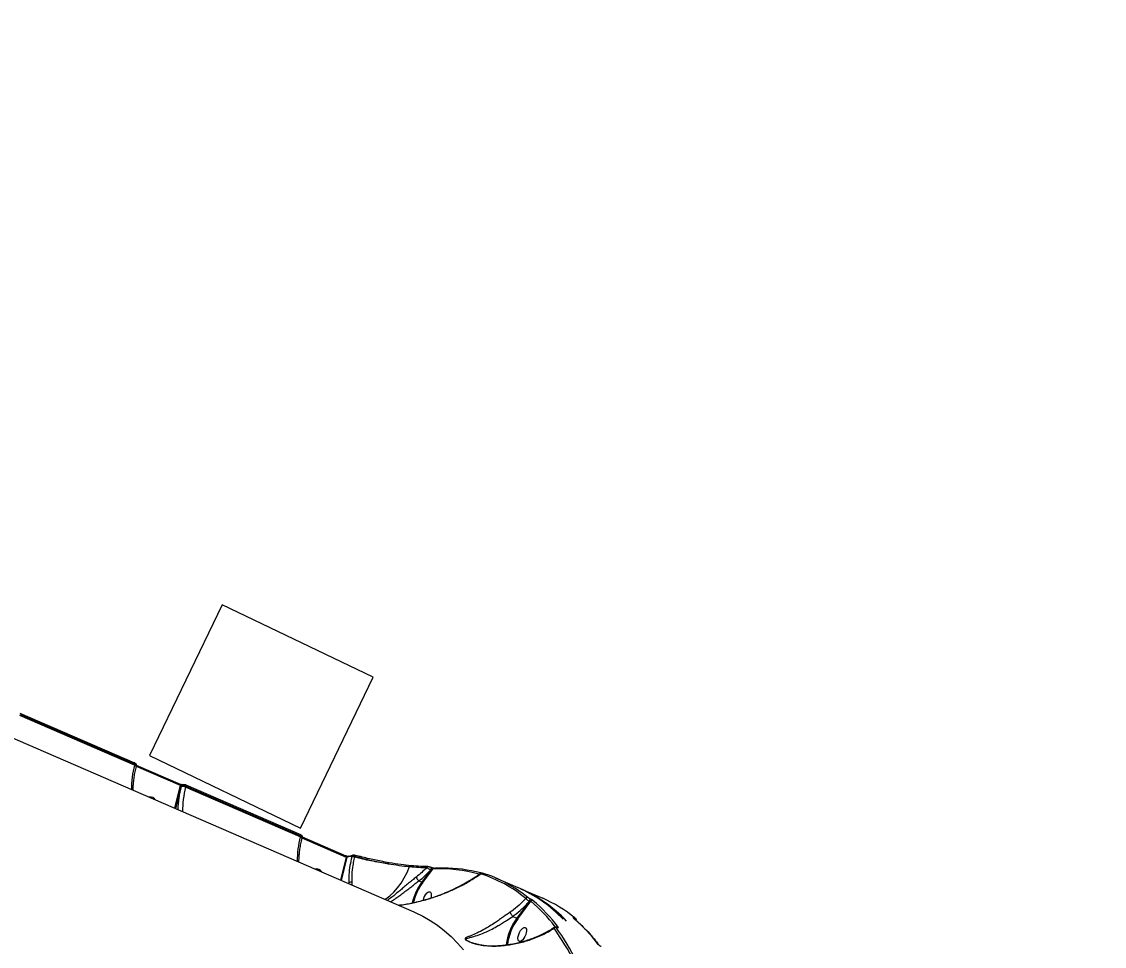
# Model space of a CAD drawing. Header units: millimetres. Extents: x -6901 to 7060, y -7557 to 6158.
# Drawn here: x 2630 to 3277, y -2815 to -2262 of the extents above; entities that cross this region are included whole.
import ezdxf

# ---------------------------------------------------------------- set-up
doc = ezdxf.new("R2010")
doc.units = ezdxf.units.MM
for name, color, linetype in [('DIKOM_ОБЪЕКТ', 7, 'Continuous'), ('DIKOM_РАЗМЕР_ЗОНА', 7, 'Continuous'), ('DIKOM_РАЗМЕР_ОБЪЕКТА', 7, 'Continuous')]:
    doc.layers.add(name, color=color, linetype=linetype)
doc.styles.add('style1', font='arial.ttf', dxfattribs={"width": 0.8})
doc.dimstyles.new('1-50', dxfattribs={"dimtxt": 300, "dimasz": 200, "dimexe": 100, "dimexo": 0, "dimgap": 100, "dimtad": 1, "dimtxsty": 'style1', "dimcen": 200, "dimclrd": 7, "dimclre": 7, "dimclrt": 7, "dimadec": 1, "dimazin": 2, "dimtfac": 1, "dimtmove": 0, "dimatfit": 2, "dimfxl": 0, "dimlwd": 25, "dimlwe": 18, "dimarcsym": 0})

# ---------------------------------------------------------------- blocks, each defined once
blk = doc.blocks.new('*D1')
at = {"layer": 'Defpoints', "color": 0, "transparency": 16777216}
for p in [(-4076.66, -462.32), (4983.51, -3127.59), (4983.51, -6854.07)]:
    blk.add_point(p, dxfattribs=at)
at = {"layer": 'DIKOM_РАЗМЕР_ОБЪЕКТА', "color": 7, "lineweight": 18, "transparency": 16777216}
for p, q in [((-4076.66, -462.32), (-4076.66, -6954.07)), ((4983.51, -3127.59), (4983.51, -6954.07))]:
    blk.add_line(p, q, dxfattribs=at)
at = {"layer": 'DIKOM_РАЗМЕР_ОБЪЕКТА', "color": 7, "lineweight": 25, "transparency": 16777216}
blk.add_line((-3876.66, -6854.07), (4783.51, -6854.07), dxfattribs=at)
at = {"layer": 'DIKOM_РАЗМЕР_ОБЪЕКТА', "color": 7, "transparency": 16777216}
for points in [[(-3876.66, -6820.74), (-3876.66, -6887.4), (-4076.66, -6854.07)], [(4783.51, -6820.74), (4783.51, -6887.4), (4983.51, -6854.07)]]:
    blk.add_solid(points, dxfattribs=at)
at = {"layer": 'DIKOM_РАЗМЕР_ОБЪЕКТА', "color": 7, "transparency": 16777216, "insert": (453.43, -6600.9), "char_height": 300, "attachment_point": 5, "style": 'style1'}
blk.add_mtext('9050', dxfattribs=at)
blk = doc.blocks.new('*D2')
at = {"layer": 'Defpoints', "color": 0, "transparency": 16777216}
for p in [(-1102.73, 4151.17), (-5819.23, -4492.42), (4721.24, -4492.42)]:
    blk.add_point(p, dxfattribs=at)
at = {"layer": 'DIKOM_РАЗМЕР_ОБЪЕКТА', "color": 7, "lineweight": 18, "transparency": 16777216}
for p, q in [((-1102.73, 4151.17), (-5919.23, 4151.17)), ((4721.24, -4492.42), (-5919.23, -4492.42))]:
    blk.add_line(p, q, dxfattribs=at)
at = {"layer": 'DIKOM_РАЗМЕР_ОБЪЕКТА', "color": 7, "lineweight": 25, "transparency": 16777216}
blk.add_line((-5819.23, 3951.17), (-5819.23, -4292.42), dxfattribs=at)
at = {"layer": 'DIKOM_РАЗМЕР_ОБЪЕКТА', "color": 7, "transparency": 16777216}
for points in [[(-5852.56, 3951.17), (-5785.89, 3951.17), (-5819.23, 4151.17)], [(-5852.56, -4292.42), (-5785.89, -4292.42), (-5819.23, -4492.42)]]:
    blk.add_solid(points, dxfattribs=at)
at = {"layer": 'DIKOM_РАЗМЕР_ОБЪЕКТА', "color": 7, "transparency": 16777216, "insert": (-6072.4, -170.63), "char_height": 300, "attachment_point": 5, "rotation": 90, "style": 'style1'}
blk.add_mtext('8650', dxfattribs=at)
blk = doc.blocks.new('*D3')
at = {"layer": 'Defpoints', "color": 0, "transparency": 16777216}
for p in [(-1553.27, 6158.28), (-6450.85, -6312.94), (5659.92, -6312.94)]:
    blk.add_point(p, dxfattribs=at)
at = {"layer": 'DIKOM_РАЗМЕР_ЗОНА', "color": 7, "lineweight": 18, "transparency": 16777216}
for p, q in [((-1553.27, 6158.28), (-6550.85, 6158.28)), ((5659.92, -6312.94), (-6550.85, -6312.94))]:
    blk.add_line(p, q, dxfattribs=at)
at = {"layer": 'DIKOM_РАЗМЕР_ЗОНА', "color": 7, "lineweight": 25, "transparency": 16777216}
blk.add_line((-6450.85, 5958.28), (-6450.85, -6112.94), dxfattribs=at)
at = {"layer": 'DIKOM_РАЗМЕР_ЗОНА', "color": 7, "transparency": 16777216}
for points in [[(-6484.18, 5958.28), (-6417.52, 5958.28), (-6450.85, 6158.28)], [(-6484.18, -6112.94), (-6417.52, -6112.94), (-6450.85, -6312.94)]]:
    blk.add_solid(points, dxfattribs=at)
at = {"layer": 'DIKOM_РАЗМЕР_ЗОНА', "color": 7, "transparency": 16777216, "insert": (-6704.02, -77.33), "char_height": 300, "attachment_point": 5, "rotation": 90, "style": 'style1'}
blk.add_mtext('12500', dxfattribs=at)
blk = doc.blocks.new('*D4')
at = {"layer": 'Defpoints', "color": 0, "transparency": 16777216}
for p in [(-5588.2, -1083.32), (7059.54, -2218.88), (7059.54, -7457.08)]:
    blk.add_point(p, dxfattribs=at)
at = {"layer": 'DIKOM_РАЗМЕР_ЗОНА', "color": 7, "lineweight": 18, "transparency": 16777216}
for p, q in [((-5588.2, -1083.32), (-5588.2, -7557.08)), ((7059.54, -2218.88), (7059.54, -7557.08))]:
    blk.add_line(p, q, dxfattribs=at)
at = {"layer": 'DIKOM_РАЗМЕР_ЗОНА', "color": 7, "lineweight": 25, "transparency": 16777216}
blk.add_line((-5388.2, -7457.08), (6859.54, -7457.08), dxfattribs=at)
at = {"layer": 'DIKOM_РАЗМЕР_ЗОНА', "color": 7, "transparency": 16777216}
for points in [[(-5388.2, -7423.74), (-5388.2, -7490.41), (-5588.2, -7457.08)], [(6859.54, -7423.74), (6859.54, -7490.41), (7059.54, -7457.08)]]:
    blk.add_solid(points, dxfattribs=at)
at = {"layer": 'DIKOM_РАЗМЕР_ЗОНА', "color": 7, "transparency": 16777216, "insert": (735.67, -7203.9), "char_height": 300, "attachment_point": 5, "style": 'style1'}
blk.add_mtext('12650', dxfattribs=at)
blk = doc.blocks.new('A$C1B824B5F')
at = {"color": 7, "linetype": 'Continuous', "lineweight": 15}
for p, q in [((0, 100.23), (100, 100.23)), ((0, 100.23), (0, 0.23)), ((100, 0.23), (100, 100.23)), ((1000, 100), (900, 100)), ((900, 100), (900, 0)), ((1000, 0), (1000, 100)), ((0, 0.23), (100, 0.23)), ((900, 0), (1000, 0))]:
    blk.add_line(p, q, dxfattribs=at)

msp = doc.modelspace()

# ---------------------------------------------------------------- linework, layer by layer
at = {"layer": 'DIKOM_ОБЪЕКТ', "color": 7, "linetype": 'Continuous', "lineweight": 15}
for p, q in [((2595.466, -2677.617), (2864.325, -2794.054)), ((2697.496, -2706.38), (2628.996, -2676.714)), ((2629.024, -2675.361), (2697.524, -2705.027)), ((2629.144, -2676.108), (2697.645, -2705.774)), ((2697.645, -2705.774), (2697.496, -2706.38)), ((2698.556, -2706.571), (2698.403, -2707.197)), ((2698.448, -2707.013), (2724.844, -2718.445)), ((2698.581, -2706.376), (2724.724, -2717.697)), ((2724.844, -2718.445), (2721.474, -2732.188)), ((2722.102, -2732.46), (2725.346, -2719.23)), ((2725.346, -2719.23), (2725.504, -2718.589)), ((2728.032, -2719.605), (2728.181, -2718.999)), ((2796.533, -2749.271), (2728.032, -2719.605)), ((2728.06, -2718.252), (2728.049, -2718.247)), ((2728.06, -2718.252), (2796.561, -2747.918)), ((2728.181, -2718.999), (2796.681, -2748.665)), ((2796.681, -2748.665), (2796.533, -2749.271)), ((2797.593, -2749.462), (2797.439, -2750.088)), ((2797.485, -2749.904), (2823.881, -2761.335)), ((2797.618, -2749.266), (2823.76, -2760.588)), ((2823.881, -2761.335), (2820.51, -2775.079)), ((2821.138, -2775.351), (2824.54, -2761.479)), ((2825.109, -2760.87), (2827.979, -2760.141)), ((2827.39, -2760.755), (2827.255, -2761.304)), ((2829.084, -2761.392), (2829.208, -2760.886)), ((2829.395, -2760.193), (2831.273, -2760.701)), ((2847.145, -2764.234), (2849.553, -2764.659)), ((2872.27, -2767.018), (2872.717, -2767.012)), ((2874.692, -2767.444), (2874.684, -2767.44)), ((2874.692, -2767.444), (2874.77, -2767.477)), ((2874.539, -2768.98), (2869.064, -2776.366)), ((2869.56, -2776.838), (2875.718, -2768.531)), ((2874.462, -2768.946), (2874.539, -2768.98)), ((2913.174, -2773.799), (2926.428, -2779.539)), ((2825.561, -2776.926), (2825.115, -2777.073)), ((2825.561, -2776.926), (2825.58, -2777.274)), ((2867.377, -2775.636), (2869.064, -2776.366)), ((2928.079, -2780.254), (2941.333, -2785.994)), ((2933.439, -2787.732), (2925.903, -2797.848)), ((2933.412, -2787.72), (2933.439, -2787.732)), ((2933.719, -2786.255), (2933.692, -2786.243)), ((2926.4, -2798.319), (2934.247, -2787.786)), ((2923.459, -2796.788), (2923.464, -2796.792)), ((2923.464, -2796.792), (2925.903, -2797.848)), ((2960.156, -2797.704), (2960.129, -2797.692)), ((2949.733, -2803.242), (2949.819, -2803.279)), ((2949.819, -2803.311), (2949.904, -2803.348)), ((2897.456, -2811.84), (2897.216, -2811.732))]:
    msp.add_line(p, q, dxfattribs=at)
at = {"layer": 'DIKOM_ОБЪЕКТ', "color": 7, "linetype": 'Continuous', "lineweight": 15, "flags": 128}
for points in [[(2698.403, -2707.197), (2698.408, -2707.126), (2698.36, -2706.985), (2698.239, -2706.835), (2698.049, -2706.68), (2697.798, -2706.526), (2697.496, -2706.38)], [(2697.645, -2705.774), (2697.678, -2705.603), (2697.691, -2705.444), (2697.684, -2705.303), (2697.656, -2705.186), (2697.609, -2705.096), (2697.545, -2705.037), (2697.524, -2705.027)], [(2724.844, -2718.445), (2724.878, -2718.273), (2724.891, -2718.113), (2724.883, -2717.972), (2724.855, -2717.855), (2724.808, -2717.765), (2724.743, -2717.707), (2724.724, -2717.697)], [(2728.181, -2718.999), (2728.214, -2718.827), (2728.228, -2718.668), (2728.22, -2718.528), (2728.193, -2718.41), (2728.146, -2718.321), (2728.081, -2718.262), (2728.06, -2718.252)], [(2796.681, -2748.665), (2796.715, -2748.494), (2796.728, -2748.335), (2796.721, -2748.194), (2796.693, -2748.077), (2796.646, -2747.987), (2796.581, -2747.928), (2796.561, -2747.918)], [(2797.44, -2750.087), (2797.445, -2750.017), (2797.396, -2749.876), (2797.275, -2749.725), (2797.086, -2749.57), (2796.835, -2749.417), (2796.533, -2749.271)], [(2823.881, -2761.335), (2823.914, -2761.163), (2823.928, -2761.004), (2823.92, -2760.863), (2823.892, -2760.745), (2823.845, -2760.656), (2823.779, -2760.598), (2823.76, -2760.588)], [(2829.382, -2760.241), (2829.382, -2760.24), (2829.383, -2760.235)], [(2847.155, -2786.618), (2847.607, -2786.319), (2850.068, -2784.449), (2852.421, -2782.242), (2854.642, -2779.722), (2856.71, -2776.911), (2858.605, -2773.838), (2860.306, -2770.534), (2861.799, -2767.031)], [(2861.799, -2767.031), (2861.869, -2766.869), (2861.957, -2766.728), (2862.059, -2766.611), (2862.172, -2766.524), (2862.292, -2766.47), (2862.415, -2766.45), (2862.535, -2766.466), (2862.65, -2766.516)], [(2872.718, -2767.012), (2872.772, -2767.009), (2872.774, -2767.009)], [(2874.462, -2768.946), (2874.606, -2768.719), (2874.726, -2768.463), (2874.811, -2768.198), (2874.855, -2767.947), (2874.853, -2767.729), (2874.807, -2767.561), (2874.72, -2767.458), (2874.692, -2767.444)], [(2874.539, -2768.98), (2874.684, -2768.753), (2874.804, -2768.496), (2874.889, -2768.232), (2874.932, -2767.981), (2874.931, -2767.762), (2874.885, -2767.595), (2874.798, -2767.492), (2874.77, -2767.477)], [(2871.942, -2783.007), (2872.665, -2782.368), (2873.352, -2782.039), (2873.949, -2782.047), (2874.406, -2782.392), (2874.687, -2783.046), (2874.769, -2783.956), (2874.645, -2785.047), (2874.454, -2785.829)], [(2864.325, -2794.054), (2865.191, -2794.435), (2869.767, -2796.683), (2874.197, -2799.254), (2878.477, -2802.146), (2882.602, -2805.357), (2886.569, -2808.884), (2890.374, -2812.723), (2894.014, -2816.871)], [(2959.647, -2797.741), (2959.604, -2797.707), (2959.452, -2797.621)], [(2960.807, -2797.87), (2960.764, -2797.838), (2960.618, -2797.756)], [(2928.841, -2804.408), (2929.563, -2803.768), (2930.251, -2803.439), (2930.848, -2803.448), (2931.305, -2803.793), (2931.586, -2804.447), (2931.668, -2805.356), (2931.544, -2806.448), (2931.224, -2807.633), (2930.735, -2808.816), (2930.115, -2809.9), (2929.416, -2810.799), (2928.693, -2811.439), (2928.005, -2811.767), (2927.408, -2811.759), (2926.951, -2811.414), (2926.67, -2810.76), (2926.588, -2809.851), (2926.712, -2808.759), (2927.032, -2807.574), (2927.521, -2806.391), (2928.141, -2805.306), (2928.841, -2804.408)]]:
    msp.add_lwpolyline(points, dxfattribs=at)
at = {"layer": 'DIKOM_ОБЪЕКТ', "color": 7, "linetype": 'Continuous', "lineweight": 15}
for centre, radius, start, end in [((2754.635, -2721.121), 59.01, 165.534294, 179.876401), ((2786.917, -2735.001), 63.559, 165.633237, 178.211577), ((2726.088, -2723.73), 4.56, 64.767572, 99.36683), ((2726.306, -2718.768), 0.823, 106.490139, 167.397053), ((2785.172, -2734.346), 59.01, 165.534335, 179.87636), ((2706.991, -2729.42), 3.892, 32.304219, 100.86265), ((2853.668, -2764.011), 59.006, 165.533579, 179.876656), ((2859.655, -2893.693), 136.798, 103.642136, 104.873725), ((2825.343, -2761.659), 0.823, 106.567891, 167.368792), ((2827.995, -2764.982), 3.751, 73.121676, 101.369089), ((2828.193, -2760.935), 0.823, 105.025489, 167.334083), ((2763.299, -2742.772), 68.353, 344.632193, 345.192094), ((2849.902, -2765.414), 0.796, 116.222034, 171.941333), ((2849.567, -2764.87), 0.17, 41.117098, 95.846842), ((2872.825, -2767.864), 0.859, 97.164155, 160.947633), ((2876.571, -2768.773), 0.887, 94.456021, 164.137496), ((2881.419, -2856.59), 88.72, 75.057778, 89.56542), ((2805.98, -2772.42), 3.99, 33.262582, 99.904907), ((2871.182, -2771.301), 5.767, 200.54444, 228.722172), ((2880.033, -2858.172), 89.745, 74.872185, 92.75602), ((2905.105, -2771.771), 0.923, 69.312653, 156.849868), ((2879.578, -2849.114), 81.53, 50.693409, 72.380893), ((2880.696, -2848.788), 81.713, 50.693637, 72.380404), ((2827.258, -2778.784), 2.516, 84.430183, 132.402758), ((2898.012, -2797.393), 35.778, 144.005871, 166.044633), ((2897.652, -2797.238), 34.718, 144.012667, 165.633154), ((2868.725, -2777.22), 0.919, 24.595114, 68.334166), ((2892.049, -2857.681), 85.37, 43.836249, 66.252833), ((2894.21, -2857.703), 84.527, 43.378909, 66.989466), ((2879.039, -2789.176), 9.403, 139.005619, 167.857759), ((2932.111, -2786.503), 1.005, 69.708473, 151.831865), ((2932.419, -2786.767), 1.377, 316.177899, 22.371851), ((2932.446, -2786.779), 1.377, 316.175832, 22.373918), ((2935.169, -2788.209), 1.015, 69.926854, 155.376209), ((2872.195, -2862.381), 98.253, 37.066187, 49.872888), ((2908.386, -2861.707), 82.571, 50.759407, 66.483173), ((2871.251, -2862.546), 97.763, 37.509376, 49.880994), ((2953.94, -2818.302), 34.705, 143.887501, 172.582388), ((2953.617, -2818.166), 33.686, 143.900642, 172.442085), ((2896.121, -2872.754), 98.264, 37.066915, 49.872159), ((2959.62, -2798.075), 0.637, 345.462633, 36.939442), ((2959.642, -2798.089), 0.642, 344.857429, 36.863231), ((2949.003, -2804.431), 1.064, 69.565608, 147.701935), ((2827.71, -2890.196), 148.149, 17.35901, 35.644185), ((2828.709, -2889.962), 148.484, 17.359482, 35.643865), ((2950.224, -2804.084), 0.996, 68.145443, 121.018375), ((2949.65, -2803.431), 0.207, 35.505392, 66.282794), ((2949.733, -2803.471), 0.21, 35.734505, 67.17042), ((2974.224, -2814.243), 0.779, 36.823763, 66.931923)]:
    msp.add_arc(centre, radius, start, end, dxfattribs=at)
for points, knots in [([(2698.403, -2707.197), (2698.267, -2707.767), (2697.873, -2709.421), (2697.347, -2712.105), (2696.879, -2715.198), (2696.594, -2718.153), (2696.489, -2720.198), (2696.497, -2721.229), (2696.499, -2721.372)], [0, 0, 0, 0, 0.1125265, 0.3264559, 0.5400783, 0.7532259, 0.9658148, 1, 1, 1, 1]), ([(2697.518, -2705.031), (2697.686, -2705.11), (2697.995, -2705.255), (2698.331, -2705.559), (2698.544, -2705.934), (2698.616, -2706.294), (2698.558, -2706.496), (2698.538, -2706.567)], [0, 0, 0, 0, 0.2743694, 0.5025906, 0.7062898, 0.8968734, 1, 1, 1, 1]), ([(2697.645, -2705.774), (2697.761, -2705.828), (2698.056, -2705.965), (2698.389, -2706.2), (2698.578, -2706.422), (2698.542, -2706.527), (2698.529, -2706.565)], [0, 0, 0, 0, 0.2027267, 0.5120718, 0.8215148, 1, 1, 1, 1]), ([(2724.727, -2717.697), (2724.74, -2717.703), (2724.823, -2717.743), (2725.052, -2717.822), (2725.384, -2717.913), (2725.707, -2717.969), (2725.933, -2717.986), (2726.06, -2717.981), (2726.075, -2717.978), (2726.081, -2717.977)], [0, 0, 0, 0, 0.0301258, 0.206667, 0.4052613, 0.61122, 0.7727815, 0.8981083, 1, 1, 1, 1]), ([(2724.844, -2718.445), (2724.893, -2718.464), (2724.992, -2718.504), (2725.158, -2718.551), (2725.314, -2718.582), (2725.433, -2718.594), (2725.483, -2718.59), (2725.504, -2718.589)], [0, 0, 0, 0, 0.2139407, 0.428142, 0.642757, 0.8579162, 1, 1, 1, 1]), ([(2725.504, -2718.589), (2725.588, -2718.569), (2725.799, -2718.521), (2726.286, -2718.522), (2726.919, -2718.606), (2727.591, -2718.768), (2727.984, -2718.922), (2728.181, -2718.999)], [0, 0, 0, 0, 0.1417151, 0.3564042, 0.5709643, 0.785466, 1, 1, 1, 1]), ([(2726.074, -2717.98), (2726.2, -2717.957), (2726.523, -2717.897), (2726.986, -2717.934), (2727.326, -2718.022), (2727.441, -2718.052)], [0, 0, 0, 0, 0.2970743, 0.7618045, 1, 1, 1, 1]), ([(2727.441, -2718.052), (2727.52, -2718.069), (2727.736, -2718.115), (2727.924, -2718.203), (2728.044, -2718.26)], [0, 0, 0, 0, 0.3627965, 1, 1, 1, 1]), ([(2796.554, -2747.922), (2796.723, -2748.001), (2797.031, -2748.146), (2797.368, -2748.449), (2797.581, -2748.824), (2797.653, -2749.184), (2797.595, -2749.386), (2797.574, -2749.457)], [0, 0, 0, 0, 0.2743657, 0.5026001, 0.7062956, 0.8968244, 1, 1, 1, 1]), ([(2796.681, -2748.665), (2796.798, -2748.719), (2797.092, -2748.856), (2797.426, -2749.091), (2797.615, -2749.313), (2797.579, -2749.417), (2797.566, -2749.456)], [0, 0, 0, 0, 0.2027084, 0.5120411, 0.8215638, 1, 1, 1, 1]), ([(2797.439, -2750.088), (2797.304, -2750.658), (2796.91, -2752.312), (2796.383, -2754.996), (2795.916, -2758.088), (2795.631, -2761.044), (2795.526, -2763.089), (2795.534, -2764.12), (2795.535, -2764.263)], [0, 0, 0, 0, 0.1125358, 0.3264577, 0.5400757, 0.7532318, 0.9658197, 1, 1, 1, 1]), ([(2823.764, -2760.588), (2823.776, -2760.594), (2823.86, -2760.633), (2824.088, -2760.713), (2824.421, -2760.804), (2824.743, -2760.859), (2824.969, -2760.877), (2825.097, -2760.872), (2825.111, -2760.869), (2825.118, -2760.868)], [0, 0, 0, 0, 0.0301292, 0.2067026, 0.4053089, 0.6112692, 0.7728445, 0.8981625, 1, 1, 1, 1]), ([(2823.881, -2761.335), (2823.93, -2761.355), (2824.028, -2761.395), (2824.195, -2761.442), (2824.35, -2761.473), (2824.469, -2761.485), (2824.52, -2761.481), (2824.54, -2761.479)], [0, 0, 0, 0, 0.2139893, 0.4281815, 0.6428203, 0.8579183, 1, 1, 1, 1]), ([(2827.255, -2761.304), (2826.873, -2763.034), (2826.064, -2766.688), (2825.452, -2772.016), (2825.525, -2775.273), (2825.561, -2776.926)], [0, 0, 0, 0, 0.3069742, 0.6484674, 1, 1, 1, 1]), ([(2827.39, -2760.755), (2827.422, -2760.747), (2827.574, -2760.708), (2827.943, -2760.684), (2828.549, -2760.735), (2828.988, -2760.836), (2829.208, -2760.886)], [0, 0, 0, 0, 0.0818745, 0.3880337, 0.693965, 1, 1, 1, 1]), ([(2827.502, -2776.28), (2827.459, -2774.752), (2827.37, -2771.653), (2827.92, -2766.981), (2828.583, -2763.494), (2828.978, -2761.835), (2829.084, -2761.392)], [0, 0, 0, 0, 0.3414964, 0.6929979, 0.9180115, 1, 1, 1, 1]), ([(2827.981, -2760.143), (2828.099, -2760.122), (2828.412, -2760.068), (2828.94, -2760.119), (2829.362, -2760.234), (2829.56, -2760.287)], [0, 0, 0, 0, 0.243115, 0.6445973, 1, 1, 1, 1]), ([(2849.114, -2765.303), (2847.432, -2765.074), (2844.047, -2764.615), (2838.95, -2763.683), (2833.938, -2762.62), (2830.707, -2761.803), (2829.084, -2761.392)], [0, 0, 0, 0, 0.2598499, 0.5228399, 0.7602265, 1, 1, 1, 1]), ([(2829.208, -2760.886), (2831.882, -2761.586), (2835.934, -2762.647), (2841.302, -2763.821), (2845.29, -2764.626), (2847.851, -2765.079), (2849.114, -2765.303)], [0, 0, 0, 0, 0.3951698, 0.5986692, 0.8021678, 1, 1, 1, 1]), ([(2847.255, -2764.32), (2846.774, -2764.234), (2845.001, -2763.92), (2841.832, -2763.28), (2837.748, -2762.388), (2834.211, -2761.551), (2832.039, -2760.975), (2831.269, -2760.77)], [0, 0, 0, 0, 0.0939684, 0.34605, 0.5981332, 0.8575455, 1, 1, 1, 1]), ([(2849.114, -2765.303), (2851.342, -2765.663), (2855.851, -2766.391), (2859.801, -2766.816), (2861.799, -2767.031)], [0, 0, 0, 0, 0.4941632, 1, 1, 1, 1]), ([(2862.65, -2766.516), (2860.659, -2766.303), (2856.629, -2765.872), (2852.025, -2765.132), (2849.696, -2764.758)], [0, 0, 0, 0, 0.4941742, 1, 1, 1, 1]), ([(2861.799, -2767.031), (2863.702, -2767.198), (2867.557, -2767.536), (2870.515, -2767.567), (2872.013, -2767.584)], [0, 0, 0, 0, 0.493817, 1, 1, 1, 1]), ([(2872.55, -2767.062), (2871.225, -2767.047), (2868.367, -2767.016), (2864.646, -2766.69), (2862.65, -2766.516)], [0, 0, 0, 0, 0.4638051, 1, 1, 1, 1]), ([(2872.013, -2767.584), (2871.06, -2768.592), (2869.143, -2770.619), (2866.906, -2772.42), (2865.781, -2773.325)], [0, 0, 0, 0, 0.4974097, 1, 1, 1, 1]), ([(2872.013, -2767.584), (2872.138, -2767.666), (2872.387, -2767.831), (2872.98, -2768.177), (2873.636, -2768.534), (2874.147, -2768.794), (2874.4, -2768.917), (2874.462, -2768.946)], [0, 0, 0, 0, 0.2415783, 0.4834115, 0.7164161, 0.9306382, 1, 1, 1, 1]), ([(2872.775, -2767.016), (2872.828, -2767.014), (2873.075, -2767.006), (2873.499, -2767.076), (2874.067, -2767.217), (2874.48, -2767.347), (2874.662, -2767.437), (2874.715, -2767.463)], [0, 0, 0, 0, 0.0978187, 0.4481499, 0.6980164, 0.9124242, 1, 1, 1, 1]), ([(2874.829, -2767.5), (2874.863, -2767.515), (2874.972, -2767.561), (2875.214, -2767.644), (2875.541, -2767.739), (2875.915, -2767.826), (2876.249, -2767.88), (2876.462, -2767.891), (2876.484, -2767.889), (2876.489, -2767.889)], [0, 0, 0, 0, 0.0544661, 0.1755244, 0.3191582, 0.498398, 0.7234049, 0.940419, 1, 1, 1, 1]), ([(2876.502, -2767.889), (2877.468, -2767.852), (2879.243, -2767.783), (2880.981, -2767.824), (2881.773, -2767.843)], [0, 0, 0, 0, 0.5446599, 1, 1, 1, 1]), ([(2865.781, -2773.325), (2865.028, -2773.915), (2863.502, -2775.11), (2861.168, -2777.043), (2858.823, -2779.023), (2856.443, -2781.046), (2854.058, -2783.051), (2851.641, -2785), (2849.796, -2786.427), (2848.818, -2787.073), (2848.575, -2787.233)], [0, 0, 0, 0, 0.1200757, 0.2433874, 0.3687438, 0.4969872, 0.6383509, 0.7828132, 0.9462233, 1, 1, 1, 1]), ([(2855.093, -2790.056), (2855.418, -2790.029), (2857.425, -2789.867), (2861.03, -2789.262), (2865.883, -2788.301), (2871.445, -2786.884), (2877.577, -2784.975), (2884.182, -2782.461), (2890.46, -2779.641), (2895.394, -2777.037), (2900.033, -2774.31), (2902.578, -2772.562), (2904.256, -2771.409)], [0, 0, 0, 0, 0.0160272, 0.0988726, 0.1844321, 0.2700152, 0.4010355, 0.5320941, 0.6664075, 0.8007292, 0.8685364, 1, 1, 1, 1]), ([(2855.15, -2790.08), (2855.938, -2789.993), (2857.964, -2789.769), (2861.251, -2789.209), (2865.146, -2788.408), (2869.298, -2787.386), (2873.599, -2786.141), (2877.955, -2784.682), (2882.304, -2783.024), (2886.664, -2781.154), (2891.027, -2779.071), (2895.289, -2776.807), (2899.32, -2774.393), (2902.302, -2772.45), (2903.846, -2771.276), (2904.237, -2770.978)], [0, 0, 0, 0, 0.0393383, 0.1012296, 0.168796, 0.2436073, 0.3245891, 0.4074969, 0.4938286, 0.5838093, 0.6779042, 0.7757964, 0.8724032, 0.9676702, 1, 1, 1, 1]), ([(2867.377, -2775.636), (2868.653, -2774.598), (2871.22, -2772.51), (2873.377, -2770.139), (2874.462, -2768.946)], [0, 0, 0, 0, 0.4968503, 1, 1, 1, 1]), ([(2874.539, -2768.98), (2874.56, -2768.987), (2874.594, -2768.999), (2874.673, -2769.007), (2874.75, -2769.003), (2874.897, -2768.978), (2875.12, -2768.904), (2875.425, -2768.751), (2875.615, -2768.608), (2875.718, -2768.531)], [0, 0, 0, 0, 0.0447758, 0.0742157, 0.1535558, 0.1941269, 0.3790275, 0.6613053, 1, 1, 1, 1]), ([(2904.238, -2770.98), (2904.222, -2770.986), (2904.119, -2771.024), (2904.143, -2771.186), (2904.23, -2771.358), (2904.256, -2771.409)], [0, 0, 0, 0, 0.1191503, 0.737492, 1, 1, 1, 1]), ([(2904.233, -2770.976), (2904.264, -2770.95), (2904.359, -2770.873), (2904.541, -2770.808), (2904.739, -2770.773), (2904.897, -2770.775), (2905.014, -2770.79), (2905.131, -2770.814), (2905.232, -2770.841), (2905.325, -2770.871), (2905.361, -2770.883)], [0, 0, 0, 0, 0.0757299, 0.2254011, 0.3531976, 0.4550171, 0.5454727, 0.6513013, 0.8642138, 1, 1, 1, 1]), ([(2827.498, -2778.105), (2827.508, -2778.036), (2827.589, -2777.483), (2827.542, -2776.841), (2827.502, -2776.28)], [0, 0, 0, 0, 0.1253471, 1, 1, 1, 1]), ([(2850.392, -2788.02), (2850.603, -2787.904), (2851.606, -2787.352), (2853.465, -2786.106), (2855.955, -2784.342), (2858.341, -2782.545), (2860.736, -2780.697), (2862.999, -2778.94), (2865.237, -2777.217), (2866.658, -2776.167), (2867.377, -2775.636)], [0, 0, 0, 0, 0.0460077, 0.2187188, 0.3635859, 0.5112668, 0.6380561, 0.7675395, 0.8824095, 1, 1, 1, 1]), ([(2931.225, -2786.029), (2929.929, -2787.419), (2927.387, -2790.147), (2924.081, -2792.785), (2922.217, -2794.086), (2921.92, -2794.293)], [0, 0, 0, 0, 0.4665336, 0.9150089, 1, 1, 1, 1]), ([(2923.464, -2796.792), (2923.771, -2796.574), (2925.708, -2795.197), (2929.263, -2792.313), (2931.98, -2789.306), (2933.412, -2787.72)], [0, 0, 0, 0, 0.0814789, 0.5156625, 1, 1, 1, 1]), ([(2931.225, -2786.029), (2931.289, -2786.122), (2931.426, -2786.323), (2931.819, -2786.698), (2932.319, -2787.087), (2932.873, -2787.448), (2933.232, -2787.629), (2933.412, -2787.72)], [0, 0, 0, 0, 0.1847644, 0.3988124, 0.601268, 0.7990424, 1, 1, 1, 1]), ([(2933.692, -2786.243), (2933.598, -2786.201), (2933.411, -2786.117), (2933.11, -2785.963), (2932.829, -2785.807), (2932.597, -2785.664), (2932.503, -2785.594), (2932.459, -2785.561)], [0, 0, 0, 0, 0.1951105, 0.390079, 0.5932412, 0.8110706, 1, 1, 1, 1]), ([(2933.439, -2787.732), (2933.477, -2787.747), (2933.525, -2787.765), (2933.635, -2787.794), (2933.773, -2787.818), (2933.956, -2787.828), (2934.121, -2787.818), (2934.206, -2787.796), (2934.247, -2787.786)], [0, 0, 0, 0, 0.1271158, 0.1626344, 0.3403941, 0.5454184, 0.7831595, 1, 1, 1, 1]), ([(2935.518, -2787.255), (2935.454, -2787.207), (2935.319, -2787.102), (2934.984, -2786.894), (2934.575, -2786.666), (2934.133, -2786.44), (2933.857, -2786.317), (2933.719, -2786.255)], [0, 0, 0, 0, 0.1890106, 0.404526, 0.6068427, 0.8033813, 1, 1, 1, 1]), ([(2921.92, -2794.293), (2920.625, -2795.209), (2918.524, -2796.694), (2915.565, -2798.785), (2912.737, -2800.715), (2909.572, -2802.749), (2905.824, -2804.928), (2901.958, -2806.872), (2898.756, -2808.201), (2896.504, -2809.095), (2895.318, -2809.66), (2894.916, -2810.204), (2895.143, -2810.721), (2896.051, -2811.369), (2897.825, -2812.172), (2900.329, -2813.002), (2903.879, -2813.865), (2908.288, -2814.548), (2911.748, -2814.526), (2913.494, -2814.515)], [0, 0, 0, 0, 0.0742571, 0.1205066, 0.1678161, 0.2375791, 0.309445, 0.4056705, 0.5047068, 0.5602505, 0.6168551, 0.6484773, 0.6753891, 0.7024599, 0.7386877, 0.7871111, 0.8368193, 0.9176547, 1, 1, 1, 1]), ([(2897.216, -2811.732), (2896.945, -2811.616), (2896.265, -2811.327), (2895.624, -2810.85), (2895.473, -2810.406), (2896.013, -2809.98), (2897.345, -2809.568), (2899.773, -2808.913), (2903.192, -2807.874), (2907.204, -2806.282), (2911.105, -2804.397), (2914.301, -2802.625), (2917.184, -2800.884), (2920.092, -2799.008), (2922.246, -2797.637), (2923.458, -2796.788), (2923.459, -2796.788)], [0, 0, 0, 0, 0.0230316, 0.0576908, 0.0923289, 0.1343672, 0.2111568, 0.2901308, 0.4270247, 0.5671668, 0.6662438, 0.7676181, 0.8323346, 0.8982839, 0.9999667, 1, 1, 1, 1]), ([(2921.92, -2794.293), (2921.923, -2794.308), (2921.947, -2794.435), (2922.049, -2794.739), (2922.311, -2795.262), (2922.666, -2795.828), (2923.068, -2796.369), (2923.331, -2796.651), (2923.459, -2796.788)], [0, 0, 0, 0, 0.0259943, 0.2202997, 0.4178885, 0.6154968, 0.8130897, 1, 1, 1, 1]), ([(2926.4, -2798.319), (2926.397, -2798.31), (2926.39, -2798.289), (2926.363, -2798.23), (2926.298, -2798.136), (2926.183, -2798.022), (2926.045, -2797.918), (2925.951, -2797.871), (2925.903, -2797.848)], [0, 0, 0, 0, 0.0536877, 0.1414968, 0.3561584, 0.5707588, 0.7853816, 1, 1, 1, 1]), ([(2960.129, -2797.692), (2960.068, -2797.666), (2959.869, -2797.582), (2959.58, -2797.478), (2959.361, -2797.432), (2959.298, -2797.474), (2959.4, -2797.572), (2959.452, -2797.621)], [0, 0, 0, 0, 0.0931544, 0.303929, 0.5302348, 0.7652255, 1, 1, 1, 1]), ([(2959.645, -2797.739), (2959.644, -2797.739), (2959.641, -2797.736), (2959.647, -2797.741), (2959.651, -2797.744)], [0, 0, 0, 0, 0.3490578, 1, 1, 1, 1]), ([(2959.647, -2797.741), (2960.351, -2798.341), (2962.386, -2800.075), (2965.644, -2803.156), (2969.367, -2807.078), (2972.419, -2810.644), (2974.204, -2812.946), (2974.843, -2813.77)], [0, 0, 0, 0, 0.1293359, 0.3739652, 0.6186903, 0.8635498, 1, 1, 1, 1]), ([(2960.618, -2797.756), (2960.653, -2797.788), (2960.723, -2797.853), (2960.681, -2797.881), (2960.531, -2797.85), (2960.334, -2797.779), (2960.197, -2797.721), (2960.156, -2797.704)], [0, 0, 0, 0, 0.233638, 0.4673104, 0.6955441, 0.908673, 1, 1, 1, 1]), ([(2960.804, -2797.874), (2960.831, -2797.894), (2960.917, -2797.96), (2961.068, -2798.124), (2961.222, -2798.411), (2961.274, -2798.753), (2961.231, -2799.067), (2961.12, -2799.227), (2961.078, -2799.287)], [0, 0, 0, 0, 0.0811352, 0.2662195, 0.4630122, 0.6589577, 0.8730018, 1, 1, 1, 1]), ([(2913.494, -2814.515), (2913.829, -2814.498), (2915.51, -2814.414), (2918.502, -2814.152), (2923.767, -2813.422), (2928.702, -2812.34), (2933.601, -2810.881), (2937.35, -2809.536), (2941.21, -2807.853), (2944.843, -2805.977), (2947.017, -2804.567), (2948.104, -2803.862)], [0, 0, 0, 0, 0.0242954, 0.1222474, 0.2202173, 0.4215167, 0.5118883, 0.6322367, 0.7525901, 0.8762948, 1, 1, 1, 1]), ([(2913.605, -2814.333), (2914.242, -2814.303), (2916.088, -2814.214), (2919.122, -2813.876), (2922.72, -2813.332), (2926.325, -2812.597), (2929.911, -2811.684), (2933.445, -2810.592), (2936.889, -2809.327), (2940.22, -2807.896), (2943.38, -2806.309), (2946.092, -2804.756), (2947.626, -2803.688), (2948.269, -2803.24)], [0, 0, 0, 0, 0.0459811, 0.1334263, 0.2236842, 0.316881, 0.4129658, 0.5116757, 0.6125087, 0.7150001, 0.8197708, 0.9244632, 1, 1, 1, 1]), ([(2948.288, -2803.266), (2948.23, -2803.307), (2948.079, -2803.413), (2948.066, -2803.657), (2948.099, -2803.834), (2948.104, -2803.862)], [0, 0, 0, 0, 0.3455914, 0.8951741, 1, 1, 1, 1]), ([(2948.288, -2803.251), (2948.348, -2803.209), (2948.495, -2803.103), (2948.775, -2803.043), (2949.096, -2803.043), (2949.409, -2803.108), (2949.648, -2803.214), (2949.763, -2803.265)], [0, 0, 0, 0, 0.1328714, 0.3268278, 0.5191911, 0.7681937, 1, 1, 1, 1]), ([(2949.375, -2803.433), (2949.339, -2803.372), (2949.274, -2803.264), (2949.337, -2803.194), (2949.48, -2803.194), (2949.656, -2803.244), (2949.781, -2803.295), (2949.819, -2803.311)], [0, 0, 0, 0, 0.3025258, 0.534638, 0.7254603, 0.9170659, 1, 1, 1, 1]), ([(2949.815, -2803.275), (2949.855, -2803.293), (2949.955, -2803.336), (2950.049, -2803.366), (2950.104, -2803.376), (2950.093, -2803.375), (2950.091, -2803.375)], [0, 0, 0, 0, 0.2548382, 0.6347912, 0.9448245, 1, 1, 1, 1]), ([(2949.904, -2803.348), (2949.961, -2803.372), (2950.157, -2803.453), (2950.434, -2803.53), (2950.659, -2803.526), (2950.752, -2803.416), (2950.651, -2803.251), (2950.595, -2803.16)], [0, 0, 0, 0, 0.0796308, 0.2756946, 0.4707609, 0.7105423, 1, 1, 1, 1]), ([(2897.21, -2811.747), (2897.259, -2811.771), (2897.565, -2811.921), (2898.353, -2812.229), (2899.627, -2812.662), (2901.325, -2813.145), (2903.527, -2813.643), (2906.347, -2814.12), (2909.57, -2814.403), (2912.078, -2814.486), (2913.406, -2814.367), (2913.596, -2814.35)], [0, 0, 0, 0, 0.0133117, 0.0842769, 0.1687089, 0.2707806, 0.40553, 0.5687754, 0.7721009, 0.9673495, 1, 1, 1, 1]), ([(2974.529, -2813.526), (2974.539, -2813.539), (2974.617, -2813.638), (2974.814, -2813.837), (2975.17, -2814.123), (2975.549, -2814.38), (2975.94, -2814.612), (2976.189, -2814.727), (2976.314, -2814.786)], [0, 0, 0, 0, 0.0392165, 0.2871935, 0.4951833, 0.6709839, 0.835285, 1, 1, 1, 1]), ([(2913.606, -2814.355), (2913.602, -2814.351), (2913.571, -2814.326), (2913.533, -2814.4), (2913.504, -2814.488), (2913.494, -2814.515)], [0, 0, 0, 0, 0.1042463, 0.724572, 1, 1, 1, 1]), ([(2974.848, -2813.776), (2974.85, -2813.779), (2974.856, -2813.787), (2974.943, -2813.883), (2975.138, -2814.055), (2975.446, -2814.283), (2975.784, -2814.493), (2976.049, -2814.636), (2976.177, -2814.692), (2976.225, -2814.713)], [0, 0, 0, 0, 0.056092, 0.1967679, 0.3852857, 0.6124306, 0.7808542, 0.9188765, 1, 1, 1, 1])]:
    msp.add_open_spline(points, degree=3, knots=knots, dxfattribs=at)

# ---------------------------------------------------------------- block references
at = {"layer": 'DIKOM_ОБЪЕКТ', "color": 7, "linetype": 'Continuous', "lineweight": 15, "rotation": 64.30055866341358}
msp.add_blockref('A$C1B824B5F', (2406.348, -3554.995), dxfattribs=at)

# ---------------------------------------------------------------- dimensions: what is measured, and where the dimension line sits
at = {"layer": 'DIKOM_РАЗМЕР_ЗОНА'}
dim = msp.add_linear_dim(base=(-6450.85, -6312.937), p1=(-1553.272, 6158.285), p2=(5659.925, -6312.937), angle=90, text='12500', dimstyle='1-50', dxfattribs=at)
dim.commit()
dim.dimension.update_dxf_attribs({"geometry": '*D3', "text_midpoint": (-6450.85, -77.326), "dimtype": 160})
dim = msp.add_linear_dim(base=(7059.538, -7457.077), p1=(-5588.199, -1083.325), p2=(7059.538, -2218.883), text='12650', dimstyle='1-50', dxfattribs=at)
dim.commit()
dim.dimension.update_dxf_attribs({"geometry": '*D4', "text_midpoint": (735.669, -7457.077), "dimtype": 160})
at = {"layer": 'DIKOM_РАЗМЕР_ОБЪЕКТА'}
dim = msp.add_linear_dim(base=(-5819.225, -4492.425), p1=(-1102.732, 4151.169), p2=(4721.24, -4492.425), angle=90, text='8650', dimstyle='1-50', dxfattribs=at)
dim.commit()
dim.dimension.update_dxf_attribs({"geometry": '*D2', "text_midpoint": (-5819.225, -170.628), "dimtype": 160})
dim = msp.add_linear_dim(base=(4983.514, -6854.07), p1=(-4076.663, -462.325), p2=(4983.514, -3127.595), text='9050', dimstyle='1-50', dxfattribs=at)
dim.commit()
dim.dimension.update_dxf_attribs({"geometry": '*D1', "text_midpoint": (453.425, -6854.07), "dimtype": 160})

doc.saveas('drawing.dxf')
